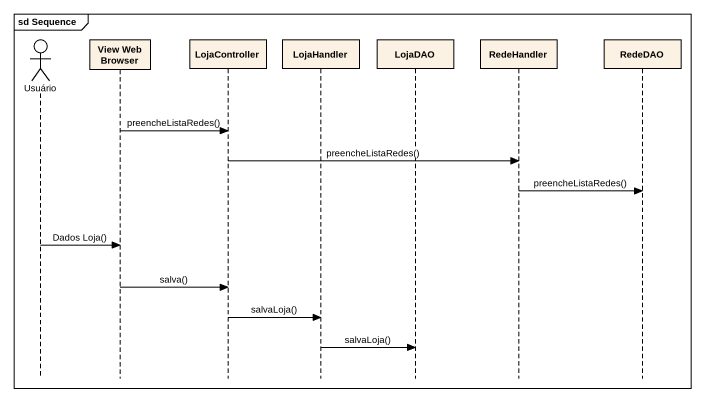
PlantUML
@startuml
mainframe sd Sequence
hide footbox
actor Usuário
participant "View Web Browser" as View_Web_Browser
participant LojaController
participant LojaHandler
participant LojaDAO
participant RedeHandler
participant RedeDAO

View_Web_Browser -> LojaController : preencheListaRedes()
LojaController -> RedeHandler : preencheListaRedes()
RedeHandler -> RedeDAO : preencheListaRedes()
Usuário -> View_Web_Browser : Dados Loja()
View_Web_Browser -> LojaController : salva()
LojaController -> LojaHandler : salvaLoja()
LojaHandler -> LojaDAO : salvaLoja()
@enduml
